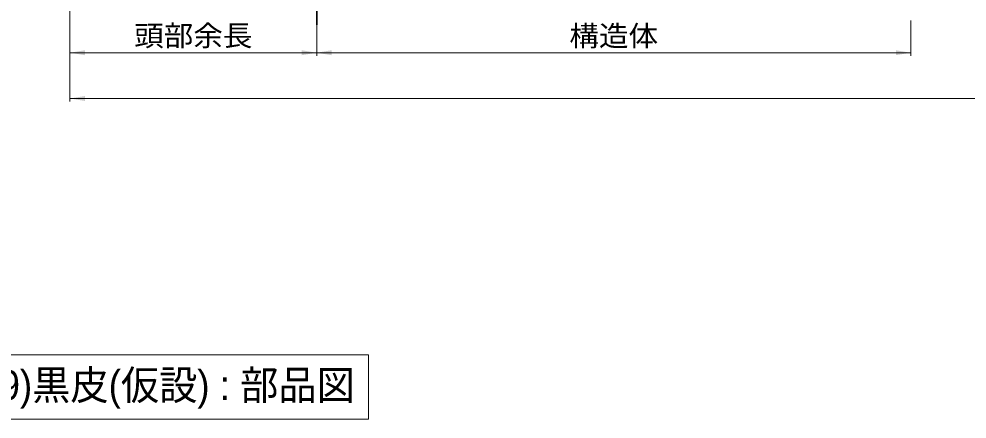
# Model space of a CAD drawing. Units: millimetres at full size, sheet at 1:2; details may follow other scales. Extents: x 1921 to 3603, y 1277 to 2465.
# Drawn here: x 2135.8 to 2453.7, y 1881.5 to 2015.8 of the extents above; entities that cross this region are included whole.
import ezdxf
from ezdxf.enums import TextEntityAlignment as Align

# ---------------------------------------------------------------- set-up
doc = ezdxf.new("R2010")
doc.units = ezdxf.units.MM
doc.header["$LTSCALE"] = 2
for name, color, linetype, lineweight in [('1 外形線', 7, 'Continuous', 35), ('6寸法線', 4, 'Continuous', 13), ('7 枠・タイトル', 7, 'Continuous', 13)]:
    doc.layers.add(name, color=color, linetype=linetype, lineweight=lineweight)
doc.styles.add('ＭＳ Ｐゴシック', font='')
doc.styles.get('ＭＳ Ｐゴシック').set_extended_font_data('MS PGothic')

# ---------------------------------------------------------------- blocks, each defined once
blk = doc.blocks.new('filled_arrow')
at = {"color": 0, "linetype": 'Continuous', "lineweight": -2}
blk.add_solid([(7.5, 1.25), (0, 0), (7.5, -1.25)], dxfattribs=at)

msp = doc.modelspace()

# ---------------------------------------------------------------- linework, layer by layer
at = {"layer": '1 外形線'}
msp.add_line((2235.626, 2013.83), (2235.627, 2113.256), dxfattribs=at)
at = {"layer": '6寸法線'}
for p, q in [((2152.883, 2127.781), (2152.883, 2003.457)), ((2235.619, 2015.277), (2235.619, 2003.457)), ((2235.619, 2012.821), (2235.619, 2003.457)), ((2434.857, 2015.277), (2434.857, 2003.457)), ((2152.883, 2004.457), (2235.619, 2004.457)), ((2152.883, 2003.457), (2152.883, 1988.092)), ((2235.619, 2004.457), (2434.857, 2004.457)), ((2152.883, 1989.092), (3416.65, 1989.092))]:
    msp.add_line(p, q, dxfattribs=at)
at = {"layer": '7 枠・タイトル'}
for p, q in [((1992.741, 1903.117), (2252.977, 1903.117)), ((2252.977, 1903.117), (2252.977, 1881.546)), ((1992.741, 1881.546), (2252.977, 1881.546))]:
    msp.add_line(p, q, dxfattribs=at)

# ---------------------------------------------------------------- block references
at = {"layer": '6寸法線', "xscale": 0.667, "yscale": 0.667}
for p in [(2152.883, 2004.457), (2235.619, 2004.457), (2152.883, 1989.092)]:
    msp.add_blockref('filled_arrow', p, dxfattribs=at)
at = {"layer": '6寸法線', "xscale": 0.667, "yscale": 0.667, "rotation": 180}
for p in [(2235.619, 2004.457), (2434.857, 2004.457)]:
    msp.add_blockref('filled_arrow', p, dxfattribs=at)

# ---------------------------------------------------------------- texts
at = {"layer": '6寸法線', "style": 'ＭＳ Ｐゴシック', "width": 1.05}
for s, p in [('頭部余長', (2194.251, 2010.17)), ('構造体', (2335.238, 2010.11))]:
    msp.add_text(s, height=6.928, dxfattribs=at).set_placement(p, align=Align.MIDDLE_CENTER)
at = {"layer": '7 枠・タイトル', "style": 'ＭＳ Ｐゴシック', "width": 0.95}
msp.add_text('ＳＴロックボルト（D19)黒皮(仮設) : 部品図', height=9.897, dxfattribs=at).set_placement((1998.13, 1885.008), align=Align.BOTTOM_LEFT)

doc.saveas('drawing.dxf')
